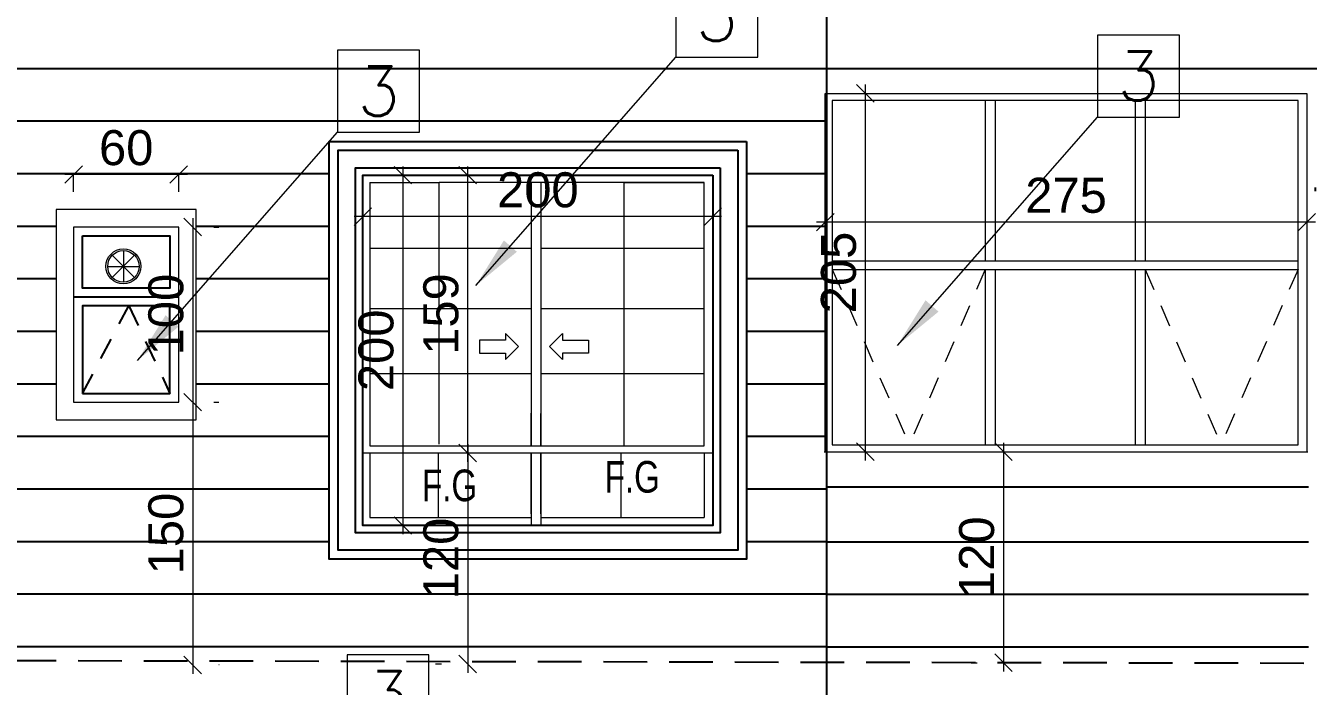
# Model space of a CAD drawing. Header units: millimetres. Extents: x -11627 to -10952, y 10244 to 10588.
# Drawn here: x -11035.75 to -11028.43, y 10416.64 to 10420.41 of the extents above; entities that cross this region are included whole.
import ezdxf
from ezdxf.enums import TextEntityAlignment as Align

# ---------------------------------------------------------------- set-up
doc = ezdxf.new("R2010")
doc.units = ezdxf.units.MM
doc.header["$PDMODE"] = 35
for name, pattern in [('DOT', [0.25, 0, -0.25]), ('HIDDEN', [0.375, 0.25, -0.125]), ('HIDDEN2', [0.1875, 0.125, -0.0625])]:
    doc.linetypes.add(name, pattern=pattern)
doc.layers.get('0').update_dxf_attribs({"lineweight": 5})
doc.layers.get('DEFPOINTS').update_dxf_attribs({"lineweight": 5})
for name, color, linetype in [('A-ARROW', 1, 'Continuous'), ('A-ELEV 01', 7, 'Continuous'), ('A-ELEV FAR', 8, 'Continuous'), ('A-ELEV MOULDING', 15, 'Continuous'), ('A-ELEV WINDOW', 150, 'Continuous'), ('A-REFLECT UP', 8, 'HIDDEN'), ('glass', 128, 'Continuous'), ('INSERT TEXT', 1, 'Continuous')]:
    doc.layers.add(name, color=color, linetype=linetype)
for name, color, linetype, lineweight in [('A-GEN DIMS INTERNAL', 86, 'Continuous', 5), ('A-TEXT', 3, 'Continuous', 13), ('elev.', 42, 'Continuous', 5), ('hidden', 251, 'HIDDEN2', 5), ('Notes', 32, 'Continuous', 5)]:
    doc.layers.add(name, color=color, linetype=linetype, lineweight=lineweight)
doc.styles.add('Finish-Square', font='ROMANS.shx', dxfattribs={"height": 0.2})
doc.styles.add('GROUND FLOOR XREF - option 3$0$STYLE1', font='arial.ttf', dxfattribs={"height": 0.2})
doc.styles.add('SIMPLEX', font='romans.shx', dxfattribs={"width": 0.75})
doc.dimstyles.new('D100', dxfattribs={"dimtxt": 0.2, "dimasz": 0.1, "dimexe": 0.18, "dimexo": 0.0625, "dimgap": 0.1, "dimtad": 1, "dimzin": 0, "dimdsep": 46, "dimtxsty": 'SIMPLEX', "dimblk": 'DOT1', "dimcen": 0.1, "dimse1": 1, "dimse2": 1, "dimclrd": 256, "dimclre": 256, "dimclrt": 256, "dimadec": 0, "dimazin": 0, "dimtfac": 5, "dimtix": 1, "dimtmove": 2, "dimatfit": 3, "dimfxl": 1, "dimtolj": 1, "dimtzin": 0, "dimlwd": -1, "dimlwe": -1, "dimarcsym": 0})
doc.dimstyles.new('DIM 100', dxfattribs={"dimtxt": 0.2, "dimasz": 0.1, "dimexe": 0.15, "dimexo": 0.2, "dimgap": 0.05, "dimtad": 1, "dimdec": 0, "dimlfac": 100, "dimzin": 1, "dimdsep": 46, "dimtxsty": 'GROUND FLOOR XREF - option 3$0$STYLE1', "dimblk": 'OBLIQUE', "dimcen": 0.02, "dimdle": 0.05, "dimclrd": 256, "dimclre": 6, "dimclrt": 3, "dimadec": 1, "dimazin": 0, "dimtfac": 0.9, "dimtdec": 0, "dimtix": 1, "dimtofl": 0, "dimtmove": 2, "dimatfit": 3, "dimldrblk": 'ARCHTICK', "dimfxl": 1, "dimtolj": 1, "dimtzin": 12, "dimlwd": -1, "dimlwe": -1, "dimarcsym": 0})

# ---------------------------------------------------------------- blocks, each defined once
blk = doc.blocks.new('_Oblique')
at = {"color": 0, "linetype": 'ByBlock', "lineweight": -2}
blk.add_line((-0.5, -0.5), (0.5, 0.5), dxfattribs=at)
blk = doc.blocks.new('*D147')
at = {"layer": 'A-GEN DIMS INTERNAL', "transparency": 16777216}
blk.add_line((-11033.5957, 10419.6081), (-11033.5957, 10417.5077), dxfattribs=at)
at = {"layer": 'A-GEN DIMS INTERNAL', "color": 6, "linetype": 'DOT', "transparency": 16777216}
for p, q in [((-11033.6238, 10419.5581), (-11033.4457, 10419.5581)), ((-11033.6238, 10417.5577), (-11033.4457, 10417.5577))]:
    blk.add_line(p, q, dxfattribs=at)
at = {"layer": 'DEFPOINTS', "color": 0, "transparency": 16777216}
for p in [(-11033.8238, 10419.5581, 5.5556), (-11033.8238, 10417.5577, 5.5556), (-11033.5957, 10417.5577)]:
    blk.add_point(p, dxfattribs=at)
at = {"layer": 'A-GEN DIMS INTERNAL', "transparency": 16777216, "xscale": 0.1, "yscale": 0.1, "zscale": 0.1}
for p, rotation in [((-11033.5957, 10419.5581), 90), ((-11033.5957, 10417.5577), 270)]:
    blk.add_blockref('_Oblique', p, dxfattribs=dict(at, rotation=rotation))
at = {"layer": 'A-GEN DIMS INTERNAL', "color": 3, "transparency": 16777216, "insert": (-11033.7478, 10418.5579), "char_height": 0.2, "attachment_point": 5, "rotation": 90, "style": 'GROUND FLOOR XREF - option 3$0$STYLE1'}
blk.add_mtext('\\A1;200', dxfattribs=at)
blk = doc.blocks.new('_ArchTick')
at = {"color": 0, "linetype": 'ByBlock', "const_width": 0.15}
blk.add_lwpolyline([(-0.5, -0.5), (0.5, 0.5)], dxfattribs=at)
blk = doc.blocks.new('*D148')
at = {"layer": 'A-GEN DIMS INTERNAL', "color": 6, "linetype": 'DOT', "transparency": 16777216}
for p, q in [((-11033.4067, 10417.9722), (-11033.375, 10417.9722)), ((-11033.4091, 10416.7674), (-11033.375, 10416.7674))]:
    blk.add_line(p, q, dxfattribs=at)
at = {"layer": 'A-GEN DIMS INTERNAL', "transparency": 16777216}
blk.add_line((-11033.225, 10418.0222), (-11033.225, 10416.7174), dxfattribs=at)
at = {"layer": 'DEFPOINTS', "color": 0, "transparency": 16777216}
for p in [(-11033.2067, 10417.9722, 5.5556), (-11033.225, 10416.7674), (-11033.2091, 10416.7674, -0.0065)]:
    blk.add_point(p, dxfattribs=at)
at = {"layer": 'A-GEN DIMS INTERNAL', "transparency": 16777216, "xscale": 0.1, "yscale": 0.1, "zscale": 0.1}
for p, rotation in [((-11033.225, 10417.9722), 90), ((-11033.225, 10416.7674), 270)]:
    blk.add_blockref('_Oblique', p, dxfattribs=dict(at, rotation=rotation))
at = {"layer": 'A-GEN DIMS INTERNAL', "color": 3, "transparency": 16777216, "insert": (-11033.3772, 10417.3698), "char_height": 0.2, "attachment_point": 5, "rotation": 90, "style": 'GROUND FLOOR XREF - option 3$0$STYLE1'}
blk.add_mtext('\\A1;120', dxfattribs=at)
blk = doc.blocks.new('*D149')
at = {"layer": 'A-GEN DIMS INTERNAL', "transparency": 16777216}
blk.add_line((-11031.7751, 10419.321), (-11033.8738, 10419.321), dxfattribs=at)
at = {"layer": 'A-GEN DIMS INTERNAL', "color": 6, "linetype": 'DOT', "transparency": 16777216}
for p, q in [((-11033.8238, 10419.3581), (-11033.8238, 10419.171)), ((-11031.8251, 10419.3581), (-11031.8251, 10419.171))]:
    blk.add_line(p, q, dxfattribs=at)
at = {"layer": 'DEFPOINTS', "color": 0, "transparency": 16777216}
for p in [(-11033.8238, 10419.5581), (-11031.8251, 10419.5581), (-11033.8238, 10419.321)]:
    blk.add_point(p, dxfattribs=at)
at = {"layer": 'A-GEN DIMS INTERNAL', "transparency": 16777216, "xscale": 0.1, "yscale": 0.1, "zscale": 0.1, "rotation": 180}
blk.add_blockref('_Oblique', (-11033.8238, 10419.321), dxfattribs=at)
at = {"layer": 'A-GEN DIMS INTERNAL', "transparency": 16777216, "xscale": 0.1, "yscale": 0.1, "zscale": 0.1}
blk.add_blockref('_Oblique', (-11031.8251, 10419.321), dxfattribs=at)
at = {"layer": 'A-GEN DIMS INTERNAL', "color": 3, "transparency": 16777216, "insert": (-11032.8245, 10419.4731), "char_height": 0.2, "attachment_point": 5, "style": 'GROUND FLOOR XREF - option 3$0$STYLE1'}
blk.add_mtext('\\A1;200', dxfattribs=at)
blk = doc.blocks.new('*D150')
at = {"layer": 'A-GEN DIMS INTERNAL', "transparency": 16777216}
blk.add_line((-11033.225, 10417.9222), (-11033.225, 10419.6081), dxfattribs=at)
at = {"layer": 'A-GEN DIMS INTERNAL', "color": 6, "linetype": 'DOT', "transparency": 16777216}
for p, q in [((-11033.425, 10419.5581), (-11033.375, 10419.5581)), ((-11033.425, 10417.9722), (-11033.375, 10417.9722))]:
    blk.add_line(p, q, dxfattribs=at)
at = {"layer": 'DEFPOINTS', "color": 0, "transparency": 16777216}
for p in [(-11033.225, 10419.5581), (-11033.225, 10419.5581), (-11033.225, 10417.9722, -5.5556)]:
    blk.add_point(p, dxfattribs=at)
at = {"layer": 'A-GEN DIMS INTERNAL', "transparency": 16777216, "xscale": 0.1, "yscale": 0.1, "zscale": 0.1}
for p, rotation in [((-11033.225, 10419.5581), 90), ((-11033.225, 10417.9722), 270)]:
    blk.add_blockref('_Oblique', p, dxfattribs=dict(at, rotation=rotation))
at = {"layer": 'A-GEN DIMS INTERNAL', "color": 3, "transparency": 16777216, "insert": (-11033.3772, 10418.7652), "char_height": 0.2, "attachment_point": 5, "rotation": 90, "style": 'GROUND FLOOR XREF - option 3$0$STYLE1'}
blk.add_mtext('\\A1;159', dxfattribs=at)
blk = doc.blocks.new('*D158')
at = {"layer": 'A-GEN DIMS INTERNAL', "color": 6, "linetype": 'DOT', "transparency": 16777216}
for p, q in [((-11035.4751, 10419.4619), (-11035.4751, 10419.7115)), ((-11034.8751, 10419.4619), (-11034.8751, 10419.7115))]:
    blk.add_line(p, q, dxfattribs=at)
at = {"layer": 'A-GEN DIMS INTERNAL', "transparency": 16777216}
blk.add_line((-11034.8251, 10419.5615), (-11035.5251, 10419.5615), dxfattribs=at)
at = {"layer": 'DEFPOINTS', "color": 0, "transparency": 16777216}
for p in [(-11035.4751, 10419.5615), (-11035.4751, 10419.2619, -0.0001), (-11034.8751, 10419.2619, -0.0001)]:
    blk.add_point(p, dxfattribs=at)
at = {"layer": 'A-GEN DIMS INTERNAL', "transparency": 16777216, "xscale": 0.1, "yscale": 0.1, "zscale": 0.1, "rotation": 180}
blk.add_blockref('_Oblique', (-11035.4751, 10419.5615), dxfattribs=at)
at = {"layer": 'A-GEN DIMS INTERNAL', "transparency": 16777216, "xscale": 0.1, "yscale": 0.1, "zscale": 0.1}
blk.add_blockref('_Oblique', (-11034.8751, 10419.5615), dxfattribs=at)
at = {"layer": 'A-GEN DIMS INTERNAL', "color": 3, "transparency": 16777216, "insert": (-11035.1751, 10419.7136), "char_height": 0.2, "attachment_point": 5, "style": 'GROUND FLOOR XREF - option 3$0$STYLE1'}
blk.add_mtext('\\A1;60', dxfattribs=at)
blk = doc.blocks.new('*D159')
at = {"layer": 'A-GEN DIMS INTERNAL', "transparency": 16777216}
blk.add_line((-11034.7953, 10419.3119), (-11034.7953, 10418.2119), dxfattribs=at)
at = {"layer": 'A-GEN DIMS INTERNAL', "color": 6, "linetype": 'DOT', "transparency": 16777216}
for p, q in [((-11034.6751, 10419.2619), (-11034.6453, 10419.2619)), ((-11034.6751, 10418.2619), (-11034.6453, 10418.2619))]:
    blk.add_line(p, q, dxfattribs=at)
at = {"layer": 'DEFPOINTS', "color": 0, "transparency": 16777216}
for p in [(-11034.8751, 10419.2619), (-11034.8751, 10418.2619), (-11034.7953, 10418.2619)]:
    blk.add_point(p, dxfattribs=at)
at = {"layer": 'A-GEN DIMS INTERNAL', "transparency": 16777216, "xscale": 0.1, "yscale": 0.1, "zscale": 0.1}
for p, rotation in [((-11034.7953, 10419.2619), 90), ((-11034.7953, 10418.2619), 270)]:
    blk.add_blockref('_Oblique', p, dxfattribs=dict(at, rotation=rotation))
at = {"layer": 'A-GEN DIMS INTERNAL', "color": 3, "transparency": 16777216, "insert": (-11034.9475, 10418.7619), "char_height": 0.2, "attachment_point": 5, "rotation": 90, "style": 'GROUND FLOOR XREF - option 3$0$STYLE1'}
blk.add_mtext('\\A1;100', dxfattribs=at)
blk = doc.blocks.new('*D160')
at = {"layer": 'A-GEN DIMS INTERNAL', "transparency": 16777216}
blk.add_line((-11034.7953, 10418.3119), (-11034.7953, 10416.7119), dxfattribs=at)
at = {"layer": 'A-GEN DIMS INTERNAL', "color": 6, "linetype": 'DOT', "transparency": 16777216}
for p, q in [((-11034.6751, 10418.2619), (-11034.6453, 10418.2619)), ((-11034.6451, 10416.7619), (-11034.6453, 10416.7619))]:
    blk.add_line(p, q, dxfattribs=at)
at = {"layer": 'DEFPOINTS', "color": 0, "transparency": 16777216}
for p in [(-11034.8751, 10418.2619), (-11034.8451, 10416.7619, 0), (-11034.7953, 10416.7619)]:
    blk.add_point(p, dxfattribs=at)
at = {"layer": 'A-GEN DIMS INTERNAL', "transparency": 16777216, "xscale": 0.1, "yscale": 0.1, "zscale": 0.1}
for p, rotation in [((-11034.7953, 10418.2619), 90), ((-11034.7953, 10416.7619), 270)]:
    blk.add_blockref('_Oblique', p, dxfattribs=dict(at, rotation=rotation))
at = {"layer": 'A-GEN DIMS INTERNAL', "color": 3, "transparency": 16777216, "insert": (-11034.9475, 10417.5119), "char_height": 0.2, "attachment_point": 5, "rotation": 90, "style": 'GROUND FLOOR XREF - option 3$0$STYLE1'}
blk.add_mtext('\\A1;150', dxfattribs=at)
blk = doc.blocks.new('Finish-Square')
at = {"color": 0}
blk.add_lwpolyline([(-0.15, -0.15), (0.15, -0.15), (0.15, 0.15), (-0.15, 0.15)], close=True, dxfattribs=at)
at = {"color": 0, "style": 'Finish-Square'}
blk.add_attdef('1', text='', height=0.18, dxfattribs=at).set_placement((0, 0), align=Align.MIDDLE_CENTER)
blk = doc.blocks.new('DOT1')
at = {"color": 0}
for p, q in [((0, -2), (0, 2)), ((-2, 0), (2, 0))]:
    blk.add_line(p, q, dxfattribs=at)
blk.add_circle((0, 0), 0.54, dxfattribs=at)
blk = doc.blocks.new('4')
at = {"layer": 'INSERT TEXT', "color": 9}
for p, q in [((-11019.0751, 10420.1653, -0.0008), (-11040.5751, 10420.1653, -0.0008)), ((-11031.1751, 10419.8653, -0.0008), (-11040.5751, 10419.8653, -0.0008)), ((-11034.0155, 10419.5653, -0.0008), (-11037.2082, 10419.5653, -0.0008)), ((-11031.1751, 10419.5653, -0.0008), (-11031.6335, 10419.5653, -0.0008)), ((-11035.5751, 10419.2653, -0.0008), (-11037.2082, 10419.2653, -0.0008)), ((-11034.0155, 10419.2653, -0.0008), (-11034.7751, 10419.2653, -0.0008)), ((-11031.1751, 10419.2653, -0.0008), (-11031.6335, 10419.2653, -0.0008)), ((-11035.5751, 10418.9653, -0.0008), (-11037.2082, 10418.9653, -0.0008)), ((-11034.0155, 10418.9653, -0.0008), (-11034.7751, 10418.9653, -0.0008)), ((-11031.1751, 10418.9653, -0.0008), (-11031.6335, 10418.9653, -0.0008)), ((-11035.5751, 10418.6653, -0.0008), (-11037.2082, 10418.6653, -0.0008)), ((-11034.0155, 10418.6653, -0.0008), (-11034.7751, 10418.6653, -0.0008)), ((-11031.1751, 10418.6653, -0.0008), (-11031.6335, 10418.6653, -0.0008)), ((-11035.5751, 10418.3653, -0.0008), (-11037.2082, 10418.3653, -0.0008)), ((-11034.0155, 10418.3653, -0.0008), (-11034.7751, 10418.3653, -0.0008)), ((-11031.1751, 10418.3653, -0.0008), (-11031.6335, 10418.3653, -0.0008)), ((-11034.0155, 10418.0653, -0.0008), (-11037.2082, 10418.0653, -0.0008)), ((-11031.1751, 10418.0653, -0.0008), (-11031.6335, 10418.0653, -0.0008)), ((-11034.0155, 10417.7653, -0.0008), (-11037.2082, 10417.7653, -0.0008)), ((-11031.1751, 10417.7653, -0.0008), (-11031.6335, 10417.7653, -0.0008)), ((-11034.0155, 10417.4653, -0.0008), (-11037.2082, 10417.4653, -0.0008)), ((-11031.1751, 10417.4653, -0.0008), (-11031.6335, 10417.4653, -0.0008)), ((-11031.1751, 10417.1653, -0.0008), (-11040.5751, 10417.1653, -0.0008)), ((-11031.1751, 10416.8653, -0.0008), (-11040.5751, 10416.8653, -0.0008))]:
    blk.add_line(p, q, dxfattribs=at)
blk = doc.blocks.new('*D595')
at = {"layer": 'A-GEN DIMS INTERNAL', "transparency": 16777216}
blk.add_line((-11046.6847, 10424.2343), (-11046.6847, 10422.0885), dxfattribs=at)
at = {"layer": 'A-GEN DIMS INTERNAL', "color": 6, "linetype": 'DOT', "transparency": 16777216}
for p, q in [((-11046.7133, 10424.1843), (-11046.5347, 10424.1843)), ((-11046.7189, 10422.1385), (-11046.5347, 10422.1385))]:
    blk.add_line(p, q, dxfattribs=at)
at = {"layer": 'DEFPOINTS', "color": 0, "transparency": 16777216}
for p in [(-11046.9133, 10424.1843, -0.0078), (-11046.9189, 10422.1385, 5.5556), (-11046.6847, 10422.1385)]:
    blk.add_point(p, dxfattribs=at)
at = {"layer": 'A-GEN DIMS INTERNAL', "transparency": 16777216, "xscale": 0.1, "yscale": 0.1, "zscale": 0.1}
for p, rotation in [((-11046.6847, 10424.1843), 90), ((-11046.6847, 10422.1385), 270)]:
    blk.add_blockref('_Oblique', p, dxfattribs=dict(at, rotation=rotation))
at = {"layer": 'A-GEN DIMS INTERNAL', "color": 3, "transparency": 16777216, "insert": (-11046.8368, 10423.1614), "char_height": 0.2, "attachment_point": 5, "rotation": 90, "style": 'GROUND FLOOR XREF - option 3$0$STYLE1'}
blk.add_mtext('\\A1;205', dxfattribs=at)
blk = doc.blocks.new('*D596')
at = {"layer": 'A-GEN DIMS INTERNAL', "transparency": 16777216}
blk.add_line((-11045.8959, 10422.1885), (-11045.8959, 10420.8836), dxfattribs=at)
at = {"layer": 'A-GEN DIMS INTERNAL', "color": 6, "linetype": 'DOT', "transparency": 16777216}
for p, q in [((-11046.0776, 10422.1385), (-11046.0459, 10422.1385)), ((-11046.08, 10420.9336), (-11046.0459, 10420.9336))]:
    blk.add_line(p, q, dxfattribs=at)
at = {"layer": 'DEFPOINTS', "color": 0, "transparency": 16777216}
for p in [(-11045.8776, 10422.1385, 5.5556), (-11045.8959, 10420.9336), (-11045.88, 10420.9336, -0.0065)]:
    blk.add_point(p, dxfattribs=at)
at = {"layer": 'A-GEN DIMS INTERNAL', "transparency": 16777216, "xscale": 0.1, "yscale": 0.1, "zscale": 0.1}
for p, rotation in [((-11045.8959, 10422.1385), 90), ((-11045.8959, 10420.9336), 270)]:
    blk.add_blockref('_Oblique', p, dxfattribs=dict(at, rotation=rotation))
at = {"layer": 'A-GEN DIMS INTERNAL', "color": 3, "transparency": 16777216, "insert": (-11046.048, 10421.536), "char_height": 0.2, "attachment_point": 5, "rotation": 90, "style": 'GROUND FLOOR XREF - option 3$0$STYLE1'}
blk.add_mtext('\\A1;120', dxfattribs=at)
blk = doc.blocks.new('*D600')
at = {"layer": 'A-GEN DIMS INTERNAL', "color": 6, "linetype": 'DOT', "transparency": 16777216}
for p, q in [((-11046.9133, 10423.5343), (-11046.9133, 10423.2988)), ((-11044.1633, 10423.5343), (-11044.1633, 10423.2988))]:
    blk.add_line(p, q, dxfattribs=at)
at = {"layer": 'A-GEN DIMS INTERNAL', "transparency": 16777216}
blk.add_line((-11044.1133, 10423.4488), (-11046.9633, 10423.4488), dxfattribs=at)
at = {"layer": 'DEFPOINTS', "color": 0, "transparency": 16777216}
for p in [(-11046.9133, 10423.7343, -0.0008), (-11044.1633, 10423.7343, -0.0008), (-11046.9133, 10423.4488)]:
    blk.add_point(p, dxfattribs=at)
at = {"layer": 'A-GEN DIMS INTERNAL', "transparency": 16777216, "xscale": 0.1, "yscale": 0.1, "zscale": 0.1, "rotation": 180}
blk.add_blockref('_Oblique', (-11046.9133, 10423.4488), dxfattribs=at)
at = {"layer": 'A-GEN DIMS INTERNAL', "transparency": 16777216, "xscale": 0.1, "yscale": 0.1, "zscale": 0.1}
blk.add_blockref('_Oblique', (-11044.1633, 10423.4488), dxfattribs=at)
at = {"layer": 'A-GEN DIMS INTERNAL', "color": 3, "transparency": 16777216, "insert": (-11045.5383, 10423.6009), "char_height": 0.2, "attachment_point": 5, "style": 'GROUND FLOOR XREF - option 3$0$STYLE1'}
blk.add_mtext('\\A1;275', dxfattribs=at)
blk = doc.blocks.new('ww2')
at = {"layer": 'A-ELEV MOULDING'}
blk.add_line((-11044.1165, 10423.6458, 5.5562), (-11044.1165, 10423.6249, 5.5562), dxfattribs=at)
at = {"layer": 'A-ELEV WINDOW', "lineweight": 15}
for p, q in [((-11045.9994, 10424.1427, -0.0072), (-11045.9994, 10423.2285, -0.0072)), ((-11045.9437, 10424.1427, -0.0072), (-11045.9437, 10423.2285, -0.0072)), ((-11045.1429, 10424.1427, -0.0072), (-11045.1429, 10423.2285, -0.0072)), ((-11045.0873, 10424.1427, -0.0072), (-11045.0873, 10423.2285, -0.0072)), ((-11046.8733, 10423.2285, -0.0072), (-11044.2133, 10423.2285, -0.0072)), ((-11046.8733, 10423.1785, -0.0072), (-11044.2133, 10423.1785, -0.0072)), ((-11045.9994, 10423.1785, -0.0072), (-11045.9994, 10422.1785, -0.0072)), ((-11045.9437, 10423.1785, -0.0072), (-11045.9437, 10422.1785, -0.0072)), ((-11045.1429, 10423.1785, -0.0072), (-11045.1429, 10422.1785, -0.0072)), ((-11045.0873, 10423.1785, -0.0072), (-11045.0873, 10422.1785, -0.0072)), ((-11046.9189, 10422.1385, 5.5562), (-11044.1577, 10422.1385, 5.5562))]:
    blk.add_line(p, q, dxfattribs=at)
at = {"layer": 'A-ELEV WINDOW', "lineweight": 15, "elevation": -0.0072}
for points in [[(-11046.9131, 10422.1385), (-11046.9133, 10424.1843), (-11044.1633, 10424.1843), (-11044.1631, 10422.1385)], [(-11046.8733, 10424.1427), (-11046.8733, 10422.1785), (-11044.2133, 10422.1785), (-11044.2133, 10424.1427), (-11046.8733, 10424.1427)]]:
    blk.add_lwpolyline(points, dxfattribs=at)
at = {"layer": 'hidden'}
for p, q in [((-11046.8733, 10423.1785, -0.0072), (-11046.4332, 10422.1785, -0.0072)), ((-11045.9994, 10423.1785, -0.0072), (-11046.4332, 10422.1785, -0.0072)), ((-11045.0873, 10423.1785, -0.0072), (-11044.6534, 10422.1785, -0.0072)), ((-11044.2133, 10423.1785, -0.0072), (-11044.6534, 10422.1785, -0.0072))]:
    blk.add_line(p, q, dxfattribs=at)
at = {"layer": 'A-GEN DIMS INTERNAL'}
for base, p1, p2, picture, middle in [((-11046.6847, 10422.1385, 0.0006), (-11046.9133, 10424.1843, -0.0072), (-11046.9189, 10422.1385, 5.5562), '*D595', (-11046.8368, 10423.1614, 0.0006)), ((-11045.8959, 10420.9336, -5.5628), (-11045.8776, 10422.1385, -0.0072), (-11045.88, 10420.9336, -5.5692), '*D596', (-11046.048, 10421.536, -5.5628))]:
    dim = blk.add_linear_dim(base=base, p1=p1, p2=p2, angle=90, dimstyle='DIM 100', dxfattribs=at)
    dim.commit()
    dim.dimension.update_dxf_attribs({"geometry": picture, "text_midpoint": middle})
dim = blk.add_linear_dim(base=(-11046.9133, 10423.4488, -0.0064), p1=(-11044.1633, 10423.7343, -0.0072), p2=(-11046.9133, 10423.7343, -0.0072), dimstyle='DIM 100', dxfattribs=at)
dim.commit()
dim.dimension.update_dxf_attribs({"geometry": '*D600', "text_midpoint": (-11045.5383, 10423.6009, -0.0064)})

msp = doc.modelspace()

# ---------------------------------------------------------------- linework, layer by layer
at = {"layer": 'A-ARROW', "lineweight": 15, "elevation": -0.0129}
for points in [[(-11033.009, 10418.5051), (-11032.9349, 10418.5793), (-11033.009, 10418.6534), (-11033.009, 10418.6164), (-11033.1573, 10418.6164), (-11033.1573, 10418.5422), (-11033.009, 10418.5422)], [(-11032.6845, 10418.5051), (-11032.7586, 10418.5793), (-11032.6845, 10418.6534), (-11032.6845, 10418.6164), (-11032.5361, 10418.6164), (-11032.5361, 10418.5422), (-11032.6845, 10418.5422)]]:
    msp.add_lwpolyline(points, close=True, dxfattribs=at)
at = {"layer": 'A-ELEV 01'}
msp.add_line((-11031.1751, 10412.6653, -0.0064), (-11031.1751, 10424.6263, -0.0064), dxfattribs=at)
at = {"layer": 'A-ELEV FAR', "color": 8, "linetype": 'HIDDEN2'}
for p, q in [((-11035.4251, 10418.3119, -0.0071), (-11035.1601, 10418.8119, -0.0064)), ((-11035.1601, 10418.8119, -0.0064), (-11034.9251, 10418.3119, -0.0071))]:
    msp.add_line(p, q, dxfattribs=at)
at = {"layer": 'A-ELEV MOULDING', "elevation": -0.0064}
for points in [[(-11031.6335, 10419.7497), (-11031.6335, 10417.3661), (-11034.0155, 10417.3661), (-11034.0155, 10419.7497)], [(-11031.6835, 10419.6997), (-11031.6835, 10417.4161), (-11033.9655, 10417.4161), (-11033.9655, 10419.6997)], [(-11031.7835, 10419.5997), (-11031.7835, 10417.5161), (-11033.8655, 10417.5161), (-11033.8655, 10419.5997)], [(-11031.8251, 10419.5581), (-11031.8251, 10417.5577), (-11033.8238, 10417.5577), (-11033.8238, 10419.5581)]]:
    msp.add_lwpolyline(points, close=True, dxfattribs=at)
at = {"layer": 'A-ELEV WINDOW', "lineweight": 15}
for p, q in [((-11033.7838, 10419.5165, -0.0064), (-11033.389, 10419.5165, -0.0064)), ((-11033.389, 10418.0222, -0.0064), (-11033.389, 10419.5165, -0.0064)), ((-11032.8072, 10419.5165, -0.0064), (-11033.389, 10419.5165, -0.0064)), ((-11032.8628, 10419.5165, -0.0064), (-11032.8628, 10418.0122, -0.0064)), ((-11032.8072, 10419.5165, -0.0064), (-11032.8072, 10418.0122, -0.0064)), ((-11032.332, 10419.5165, -0.0064), (-11031.8751, 10419.5165, -0.0064)), ((-11032.332, 10418.0122, -0.0064), (-11032.332, 10419.5165, -0.0064)), ((-11033.7838, 10419.142, -0.0064), (-11032.8628, 10419.142, -0.0064)), ((-11032.8072, 10419.142, -0.0064), (-11031.8751, 10419.142, -0.0064)), ((-11033.7838, 10418.7975, -0.0064), (-11032.8628, 10418.7975, -0.0064)), ((-11032.8072, 10418.7975, -0.0064), (-11031.8751, 10418.7975, -0.0064)), ((-11033.7838, 10418.4249, -0.0064), (-11032.8628, 10418.4249, -0.0064)), ((-11032.8072, 10418.4249, -0.0064), (-11031.8751, 10418.4249, -0.0064)), ((-11033.8295, 10417.9722, -0.0064), (-11031.8195, 10417.9722, -0.0064)), ((-11033.3915, 10417.6033, -0.0064), (-11033.3915, 10417.9722, -0.0064)), ((-11032.8628, 10417.9722, -0.0064), (-11032.8628, 10417.5577, -0.0064)), ((-11032.8072, 10417.9722, -0.0064), (-11032.8072, 10417.5577, -0.0064)), ((-11032.3484, 10417.6033, -0.0064), (-11032.3484, 10417.9722, -0.0064)), ((-11033.7838, 10417.6033, -0.0064), (-11032.8628, 10417.6033, -0.0064)), ((-11032.8072, 10417.6033, -0.0064), (-11031.8751, 10417.6033, -0.0064)), ((-11032.8072, 10417.6033, -0.0064), (-11031.8751, 10417.6033, -0.0064)), ((-11032.8072, 10417.5577, -0.0064), (-11031.8751, 10417.5577, -0.0064))]:
    msp.add_line(p, q, dxfattribs=at)
at = {"layer": 'A-ELEV WINDOW', "lineweight": 15, "elevation": -0.0064}
for points in [[(-11033.7838, 10419.5165), (-11033.7838, 10418.0122), (-11031.8751, 10418.0122), (-11031.8751, 10419.5165), (-11032.8072, 10419.5165)], [(-11032.8628, 10418.0122), (-11032.8628, 10418.1983)], [(-11032.8072, 10418.0122), (-11032.8072, 10418.1977)], [(-11033.7838, 10417.9722), (-11033.7838, 10417.6033)], [(-11032.8628, 10417.6248), (-11032.8628, 10417.9722)], [(-11032.8072, 10417.6245), (-11032.8072, 10417.9722)], [(-11031.8751, 10417.9722), (-11031.8751, 10417.6033)]]:
    msp.add_lwpolyline(points, dxfattribs=at)
at = {"layer": 'A-REFLECT UP'}
msp.add_line((-11016.0751, 10416.7459, -0.0072), (-11041.0751, 10416.7959, -0.0072), dxfattribs=at)
at = {"layer": 'elev.'}
for p, q in [((-11035.1272, 10418.9733, -0.0071), (-11035.2545, 10419.1005, -0.0071)), ((-11035.2545, 10418.9733, -0.0071), (-11035.1272, 10419.1005, -0.0071)), ((-11035.1908, 10419.1269, -0.0071), (-11035.1908, 10418.9469, -0.0071)), ((-11035.2808, 10419.0369, -0.0071), (-11035.1008, 10419.0369, -0.0071))]:
    msp.add_line(p, q, dxfattribs=at)
at = {"layer": 'elev.', "elevation": -0.0064}
for points in [[(-11035.5751, 10418.1619), (-11034.7751, 10418.1619), (-11034.7751, 10419.3619), (-11035.5751, 10419.3619)], [(-11035.4751, 10418.2619), (-11034.8751, 10418.2619), (-11034.8751, 10419.2619), (-11035.4751, 10419.2619)]]:
    msp.add_lwpolyline(points, close=True, dxfattribs=at)
at = {"layer": 'elev.'}
for radius in [0.1, 0.09]:
    msp.add_circle((-11035.1908, 10419.0369, -0.0071), radius, dxfattribs=at)
at = {"layer": 'glass'}
msp.add_line((-11034.8751, 10418.8619, -0.0071), (-11035.4751, 10418.8619, -0.0071), dxfattribs=at)
at = {"layer": 'glass', "elevation": -0.0064}
for points in [[(-11035.4251, 10419.2119), (-11034.9251, 10419.2119), (-11034.9251, 10418.9119), (-11035.4251, 10418.9119)], [(-11035.4251, 10418.3119), (-11034.9251, 10418.3119), (-11034.9251, 10418.8119), (-11035.4251, 10418.8119)]]:
    msp.add_lwpolyline(points, close=True, dxfattribs=at)
at = {"layer": 'INSERT TEXT', "color": 9}
for p, q in [((-11031.1751, 10417.7784, -0.0064), (-11028.4251, 10417.7784, -0.0064)), ((-11031.1751, 10417.4653, -0.0008), (-11028.4251, 10417.4653, -0.0008)), ((-11031.1751, 10417.1653, -0.0008), (-11028.4251, 10417.1653, -0.0008)), ((-11031.1751, 10416.8653, -0.0008), (-11028.4251, 10416.8653, -0.0008))]:
    msp.add_line(p, q, dxfattribs=at)

# ---------------------------------------------------------------- block references
msp.add_blockref('4', (0, 0), dxfattribs=at)
at = {"layer": 'INSERT TEXT', "color": 242, "true_color": 0xcd2027}
msp.add_blockref('ww2', (15.7299, -4.1592, 5.5556), dxfattribs=at)
at = {"layer": 'Notes', "xscale": 1.559999999999999, "yscale": 1.559999999999999, "zscale": 1.559999999999999}
for p in [(-11031.8022, 10420.4654, -0.0051), (-11029.3949, 10420.1237, -0.0051), (-11033.7339, 10420.038, -0.0064), (-11033.6803, 10416.5853, -0.0051)]:
    msp.add_blockref('Finish-Square', p, dxfattribs=at).add_auto_attribs({'1': '3'})

# ---------------------------------------------------------------- texts
at = {"layer": 'A-TEXT', "style": 'GROUND FLOOR XREF - option 3$0$STYLE1', "width": 0.75}
for p in [(-11032.443, 10417.7456, 9.3012), (-11033.4861, 10417.6967, 9.3012)]:
    msp.add_text('F.G', height=0.18045, dxfattribs=at).set_placement(p)

# ---------------------------------------------------------------- dimensions: what is measured, and where the dimension line sits
at = {"layer": 'A-GEN DIMS INTERNAL'}
for base, p1, p2, picture, middle in [((-11035.4751, 10419.5615, -0.007), (-11034.8751, 10419.2619, -0.0071), (-11035.4751, 10419.2619, -0.0071), '*D158', (-11035.1751, 10419.7136, -0.007)), ((-11033.8238, 10419.321, -0.0064), (-11031.8251, 10419.5581, -0.0064), (-11033.8238, 10419.5581, -0.0064), '*D149', (-11032.8245, 10419.4731, -0.0064))]:
    dim = msp.add_linear_dim(base=base, p1=p1, p2=p2, dimstyle='DIM 100', dxfattribs=at)
    dim.commit()
    dim.dimension.update_dxf_attribs({"geometry": picture, "text_midpoint": middle})
for base, p1, p2, picture, middle in [((-11033.5957, 10417.5577, -5.562), (-11033.8238, 10419.5581, -0.0064), (-11033.8238, 10417.5577, -0.0064), '*D147', (-11033.7478, 10418.5579, -5.562)), ((-11033.225, 10419.5581, -0.0064), (-11033.225, 10417.9722, -5.562), (-11033.225, 10419.5581, -0.0064), '*D150', (-11033.3772, 10418.7652, -0.0064)), ((-11034.7953, 10418.2619, -0.0064), (-11034.8751, 10419.2619, -0.0064), (-11034.8751, 10418.2619, -0.0064), '*D159', (-11034.9475, 10418.7619, -0.0064)), ((-11034.7953, 10416.7619, -0.0064), (-11034.8751, 10418.2619, -0.0064), (-11034.8451, 10416.7619, -0.0065), '*D160', (-11034.9475, 10417.5119, -0.0064)), ((-11033.225, 10416.7674, -5.562), (-11033.2067, 10417.9722, -0.0064), (-11033.2091, 10416.7674, -5.5684), '*D148', (-11033.3772, 10417.3698, -5.562))]:
    dim = msp.add_linear_dim(base=base, p1=p1, p2=p2, angle=90, dimstyle='DIM 100', dxfattribs=at)
    dim.commit()
    dim.dimension.update_dxf_attribs({"geometry": picture, "text_midpoint": middle})

# ---------------------------------------------------------------- leaders
at = {"layer": 'Notes'}
for points in [[(-11033.1791, 10418.9273, -0.0051), (-11032.0362, 10420.2314, -0.0051)], [(-11030.7717, 10418.5855, -0.0051), (-11029.6289, 10419.8897, -0.0051)], [(-11035.1108, 10418.4999, -0.0064), (-11033.9679, 10419.804, -0.0064)]]:
    msp.add_leader(points, dimstyle='D100', override={"dimasz": 0.3, "dimfxl": 0, "dimfxlon": 1, "dimarcsym": 1}, dxfattribs=at)

doc.saveas('drawing.dxf')
